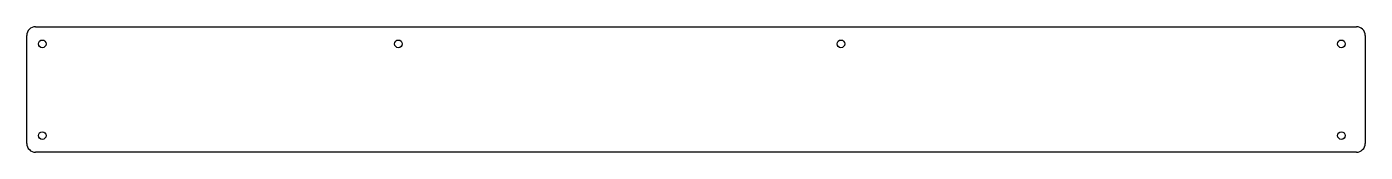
# Model space of a CAD drawing. Header units: inches. Extents: x 10 to 395, y 28 to 64.
import ezdxf

# ---------------------------------------------------------------- set-up
doc = ezdxf.new("R2010")
doc.units = ezdxf.units.IN
doc.header["$MEASUREMENT"] = 0

msp = doc.modelspace()

# ---------------------------------------------------------------- linework, layer by layer
for p, q in [((13.01, 63.89), (392.11, 63.89)), ((10.47, 30.37), (10.47, 61.35)), ((394.65, 61.35), (394.65, 30.37)), ((392.11, 27.83), (13.01, 27.83))]:
    msp.add_line(p, q)
for centre in [(14.92, 58.97), (117.15, 58.97), (244.15, 58.97), (387.82, 58.97), (14.92, 32.62), (387.82, 32.62)]:
    msp.add_circle(centre, 1.1)
for centre, start, end in [((13.01, 61.35), 90, 180), ((392.11, 61.35), 360, 90), ((13.01, 30.37), 180, 270), ((392.11, 30.37), 270, 360)]:
    msp.add_arc(centre, 2.54, start, end)

doc.saveas('drawing.dxf')
